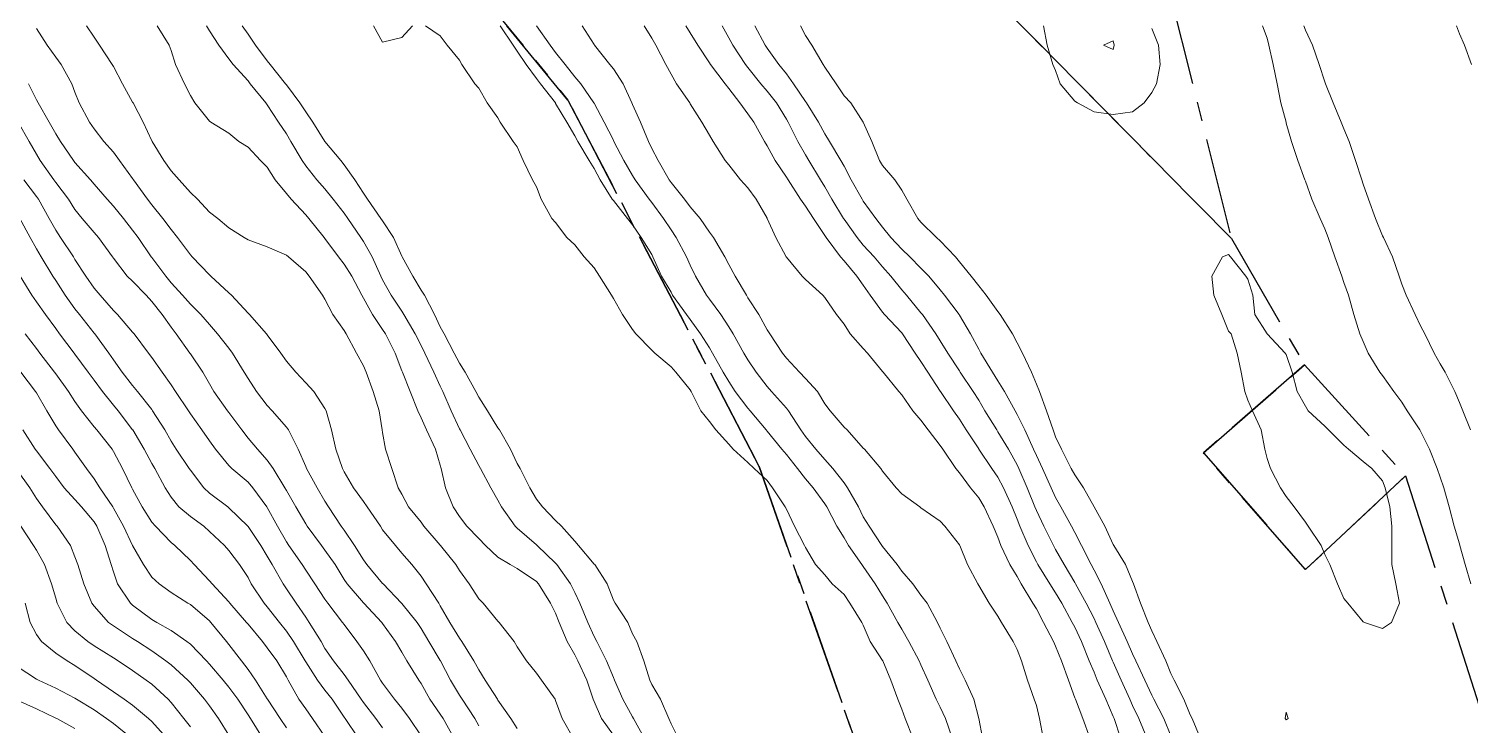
# Model space of a CAD drawing. Header units: centimetres. Extents: x 0 to 642158, y -847 to 649707.
# Drawn here: x 617205.55 to 617243.03, y 620613.08 to 620631.18 of the extents above; entities that cross this region are included whole.
import ezdxf

# ---------------------------------------------------------------- set-up
doc = ezdxf.new("R2010")
doc.units = ezdxf.units.CM
doc.header["$MEASUREMENT"] = 0
doc.linetypes.add('CENTERX2', pattern=[4, 2.5, -0.5, 0.5, -0.5])
doc.layers.add('SPW_parcellaire cadastral', color=7, linetype='CENTERX2', lineweight=25, true_color=0xff0542)
doc.layers.add('WAL_topographie 0.5', color=253, linetype='Continuous', lineweight=20)

msp = doc.modelspace()

# ---------------------------------------------------------------- linework, layer by layer
at = {"layer": 'SPW_parcellaire cadastral'}
for points in [[(617217.936, 620684.727), (617224.042, 620668.783), (617227.571, 620662.238), (617230.328, 620651.574), (617236.821, 620625.726), (617205.491, 620657.481), (617188.586, 620670.429), (617140.892, 620706.757), (617125.502, 620737.105), (617121.302, 620757.889), (617114.541, 620770.236), (617113.467, 620776.394), (617217.936, 620684.727)], [(617082.838, 620766.859), (617087.915, 620758.877), (617126.08, 620714.089), (617140.94, 620702.104), (617180.2, 620666.244), (617198.721, 620649.645), (617202.743, 620647.528), (617211.738, 620638.85), (617219.57, 620629.325), (617224.544, 620619.8), (617242.443, 620568.633), (617131.683, 620480.394), (616973.114, 620705.004), (617082.838, 620766.859)], [(617140.892, 620706.757), (617188.586, 620670.429), (617205.491, 620657.481), (617236.821, 620625.726), (617238.726, 620622.445), (617236.096, 620620.154), (617238.753, 620617.124), (617241.351, 620619.557), (617255.145, 620576.565), (617283.484, 620507.46), (617274.764, 620500.676), (617243.342, 620567.204), (617242.443, 620568.633), (617224.544, 620619.8), (617219.57, 620629.325), (617211.738, 620638.85), (617202.743, 620647.528), (617198.721, 620649.645), (617180.2, 620666.244), (617140.94, 620702.104)], [(617241.351, 620619.557), (617238.753, 620617.124), (617236.096, 620620.154), (617238.726, 620622.445), (617241.351, 620619.557)]]:
    msp.add_lwpolyline(points, dxfattribs=at)
at = {"layer": 'WAL_topographie 0.5'}
for points in [[(617205.75, 620631.184), (617206.031, 620630.75), (617206.25, 620630.436), (617206.388, 620630.25), (617206.666, 620629.75), (617206.75, 620629.53), (617206.858, 620629.25), (617207.129, 620628.75), (617207.25, 620628.58), (617207.501, 620628.25), (617207.75, 620627.966), (617207.909, 620627.75), (617208.25, 620627.289), (617208.275, 620627.25), (617208.636, 620626.75), (617208.75, 620626.605), (617209.038, 620626.25), (617209.25, 620625.961), (617209.412, 620625.75), (617209.75, 620625.3), (617209.794, 620625.25), (617210.25, 620624.781), (617210.287, 620624.75), (617210.75, 620624.313), (617210.819, 620624.25), (617211.25, 620623.784), (617211.288, 620623.75), (617211.733, 620623.25), (617211.75, 620623.225), (617212.099, 620622.75), (617212.25, 620622.538), (617212.491, 620622.25), (617212.75, 620621.978), (617212.963, 620621.75), (617213.25, 620621.306), (617213.278, 620621.25), (617213.421, 620620.75), (617213.533, 620620.25), (617213.703, 620619.75), (617213.75, 620619.663), (617213.994, 620619.25), (617214.25, 620618.891), (617214.348, 620618.75), (617214.691, 620618.25), (617214.75, 620618.159), (617215.081, 620617.75), (617215.25, 620617.55), (617215.512, 620617.25), (617215.75, 620616.947), (617215.884, 620616.75), (617216.208, 620616.25), (617216.25, 620616.18), (617216.499, 620615.75), (617216.75, 620615.336), (617216.808, 620615.25), (617217.12, 620614.75), (617217.25, 620614.518), (617217.421, 620614.25), (617217.734, 620613.75), (617217.75, 620613.724), (617218.084, 620613.25), (617218.25, 620612.989)], [(617207.051, 620631.25), (617207.25, 620630.96), (617207.388, 620630.75), (617207.72, 620630.25), (617207.75, 620630.194), (617207.984, 620629.75), (617208.25, 620629.27), (617208.261, 620629.25), (617208.52, 620628.75), (617208.75, 620628.262), (617208.756, 620628.25), (617209.061, 620627.75), (617209.25, 620627.482), (617209.462, 620627.25), (617209.75, 620626.926), (617209.939, 620626.75), (617210.25, 620626.411), (617210.462, 620626.25), (617210.75, 620626.001), (617211.15, 620625.75), (617211.25, 620625.694), (617211.75, 620625.513), (617212.25, 620625.295), (617212.3, 620625.25), (617212.75, 620624.857), (617212.84, 620624.75), (617213.191, 620624.25), (617213.25, 620624.15), (617213.459, 620623.75), (617213.75, 620623.335), (617213.799, 620623.25), (617214.075, 620622.75), (617214.25, 620622.42), (617214.318, 620622.25), (617214.508, 620621.75), (617214.664, 620621.25), (617214.74, 620620.75), (617214.75, 620620.683), (617214.827, 620620.25), (617214.991, 620619.75), (617215.158, 620619.25), (617215.25, 620619.085), (617215.425, 620618.75), (617215.75, 620618.35), (617215.823, 620618.25), (617216.25, 620617.76), (617216.259, 620617.75), (617216.656, 620617.25), (617216.75, 620617.098), (617217.001, 620616.75), (617217.25, 620616.365), (617217.365, 620616.25), (617217.75, 620615.778), (617217.783, 620615.75), (617218.167, 620615.25), (617218.25, 620615.116), (617218.492, 620614.75), (617218.75, 620614.428), (617218.885, 620614.25), (617219.235, 620613.75), (617219.25, 620613.721), (617219.418, 620613.25), (617219.702, 620612.75)], [(617208.89, 620631.25), (617209.2, 620630.75), (617209.25, 620630.611), (617209.366, 620630.25), (617209.594, 620629.75), (617209.75, 620629.443), (617209.867, 620629.25), (617210.25, 620628.777), (617210.282, 620628.75), (617210.75, 620628.466), (617211.014, 620628.25), (617211.25, 620628.099), (617211.576, 620627.75), (617211.75, 620627.577), (617211.96, 620627.25), (617212.25, 620626.899), (617212.37, 620626.75), (617212.75, 620626.338), (617212.829, 620626.25), (617213.23, 620625.75), (617213.25, 620625.726), (617213.601, 620625.25), (617213.75, 620625.06), (617213.946, 620624.75), (617214.21, 620624.25), (617214.25, 620624.18), (617214.49, 620623.75), (617214.75, 620623.363), (617214.826, 620623.25), (617215.078, 620622.75), (617215.25, 620622.284), (617215.263, 620622.25), (617215.463, 620621.75), (617215.669, 620621.25), (617215.75, 620621.069), (617215.89, 620620.75), (617216.123, 620620.25), (617216.25, 620619.838), (617216.276, 620619.75), (617216.384, 620619.25), (617216.585, 620618.75), (617216.75, 620618.502), (617216.941, 620618.25), (617217.25, 620617.927), (617217.422, 620617.75), (617217.75, 620617.442), (617218.066, 620617.25), (617218.25, 620617.146), (617218.75, 620616.808), (617218.8, 620616.75), (617219.116, 620616.25), (617219.25, 620615.988), (617219.342, 620615.75), (617219.549, 620615.25), (617219.75, 620614.903), (617219.829, 620614.75), (617220.062, 620614.25), (617220.226, 620613.75), (617220.25, 620613.692), (617220.442, 620613.25), (617220.75, 620612.814)], [(617210.172, 620631.25), (617210.25, 620631.125), (617210.494, 620630.75), (617210.75, 620630.4), (617210.866, 620630.25), (617211.25, 620629.82), (617211.309, 620629.75), (617211.71, 620629.25), (617211.75, 620629.197), (617212.044, 620628.75), (617212.25, 620628.444), (617212.367, 620628.25), (617212.656, 620627.75), (617212.75, 620627.614), (617213.04, 620627.25), (617213.25, 620627.019), (617213.46, 620626.75), (617213.75, 620626.381), (617213.844, 620626.25), (617214.186, 620625.75), (617214.25, 620625.651), (617214.474, 620625.25), (617214.703, 620624.75), (617214.75, 620624.651), (617214.969, 620624.25), (617215.25, 620623.835), (617215.304, 620623.75), (617215.599, 620623.25), (617215.75, 620622.942), (617215.845, 620622.75), (617216.082, 620622.25), (617216.25, 620621.891), (617216.318, 620621.75), (617216.531, 620621.25), (617216.75, 620620.778), (617216.764, 620620.75), (617217.03, 620620.25), (617217.25, 620619.829), (617217.295, 620619.75), (617217.567, 620619.25), (617217.75, 620618.928), (617217.841, 620618.75), (617218.196, 620618.25), (617218.25, 620618.198), (617218.75, 620617.767), (617218.768, 620617.75), (617219.25, 620617.289), (617219.283, 620617.25), (617219.638, 620616.75), (617219.75, 620616.523), (617219.881, 620616.25), (617220.083, 620615.75), (617220.25, 620615.384), (617220.322, 620615.25), (617220.575, 620614.75), (617220.75, 620614.32), (617220.78, 620614.25), (617220.995, 620613.75), (617221.25, 620613.294), (617221.276, 620613.25), (617221.55, 620612.75)], [(617211.102, 620631.25), (617211.25, 620631.035), (617211.443, 620630.75), (617211.75, 620630.341), (617211.822, 620630.25), (617212.225, 620629.75), (617212.25, 620629.717), (617212.601, 620629.25), (617212.75, 620629.02), (617212.939, 620628.75), (617213.247, 620628.25), (617213.25, 620628.245), (617213.666, 620627.75), (617213.75, 620627.642), (617214.029, 620627.25), (617214.25, 620626.903), (617214.36, 620626.75), (617214.707, 620626.25), (617214.75, 620626.182), (617215.032, 620625.75), (617215.25, 620625.265), (617215.258, 620625.25), (617215.54, 620624.75), (617215.75, 620624.388), (617215.835, 620624.25), (617216.1, 620623.75), (617216.25, 620623.434), (617216.353, 620623.25), (617216.611, 620622.75), (617216.75, 620622.483), (617216.898, 620622.25), (617217.177, 620621.75), (617217.25, 620621.604), (617217.479, 620621.25), (617217.75, 620620.809), (617217.792, 620620.75), (617218.076, 620620.25), (617218.25, 620619.882), (617218.325, 620619.75), (617218.576, 620619.25), (617218.75, 620618.948), (617218.907, 620618.75), (617219.25, 620618.394), (617219.403, 620618.25), (617219.75, 620617.857), (617219.847, 620617.75), (617220.25, 620617.265), (617220.265, 620617.25), (617220.587, 620616.75), (617220.75, 620616.328), (617220.801, 620616.25), (617221.125, 620615.75), (617221.25, 620615.455), (617221.357, 620615.25), (617221.542, 620614.75), (617221.698, 620614.25), (617221.75, 620614.138), (617221.973, 620613.75), (617222.195, 620613.25), (617222.25, 620613.109), (617222.439, 620612.75)], [(617214.512, 620631.25), (617214.75, 620630.833), (617215.25, 620630.95), (617215.531, 620631.25)], [(617215.867, 620631.25), (617216.25, 620630.994), (617216.425, 620630.75), (617216.75, 620630.363), (617216.806, 620630.25), (617217.148, 620629.75), (617217.25, 620629.63), (617217.468, 620629.25), (617217.75, 620628.861), (617217.81, 620628.75), (617218.147, 620628.25), (617218.25, 620628.107), (617218.406, 620627.75), (617218.647, 620627.25), (617218.75, 620627.072), (617218.873, 620626.75), (617219.152, 620626.25), (617219.25, 620626.145), (617219.538, 620625.75), (617219.75, 620625.562), (617219.989, 620625.25), (617220.25, 620624.96), (617220.387, 620624.75), (617220.701, 620624.25), (617220.75, 620624.165), (617220.991, 620623.75), (617221.25, 620623.361), (617221.337, 620623.25), (617221.75, 620622.825), (617221.826, 620622.75), (617222.25, 620622.387), (617222.375, 620622.25), (617222.75, 620621.793), (617222.773, 620621.75), (617223.022, 620621.25), (617223.25, 620620.969), (617223.416, 620620.75), (617223.75, 620620.38), (617223.864, 620620.25), (617224.25, 620619.905), (617224.412, 620619.75), (617224.75, 620619.436), (617224.891, 620619.25), (617225.222, 620618.75), (617225.25, 620618.695), (617225.465, 620618.25), (617225.717, 620617.75), (617225.75, 620617.693), (617226.003, 620617.25), (617226.25, 620616.986), (617226.444, 620616.75), (617226.75, 620616.47), (617226.902, 620616.25), (617227.21, 620615.75), (617227.25, 620615.678), (617227.425, 620615.25), (617227.75, 620614.757), (617227.754, 620614.75), (617227.964, 620614.25), (617228.144, 620613.75), (617228.25, 620613.497), (617228.335, 620613.25), (617228.536, 620612.75)], [(617217.809, 620631.25), (617218.142, 620630.75), (617218.25, 620630.594), (617218.482, 620630.25), (617218.75, 620629.883), (617218.853, 620629.75), (617219.242, 620629.25), (617219.25, 620629.239), (617219.541, 620628.75), (617219.75, 620628.396), (617219.83, 620628.25), (617220.124, 620627.75), (617220.25, 620627.544), (617220.41, 620627.25), (617220.722, 620626.75), (617220.75, 620626.712), (617221.117, 620626.25), (617221.25, 620626.085), (617221.477, 620625.75), (617221.75, 620625.311), (617221.781, 620625.25), (617222.002, 620624.75), (617222.25, 620624.33), (617222.292, 620624.25), (617222.649, 620623.75), (617222.75, 620623.625), (617223.014, 620623.25), (617223.25, 620622.887), (617223.327, 620622.75), (617223.604, 620622.25), (617223.75, 620622.009), (617223.918, 620621.75), (617224.25, 620621.317), (617224.306, 620621.25), (617224.725, 620620.75), (617224.75, 620620.722), (617225.133, 620620.25), (617225.25, 620620.114), (617225.539, 620619.75), (617225.75, 620619.48), (617225.943, 620619.25), (617226.25, 620618.83), (617226.301, 620618.75), (617226.564, 620618.25), (617226.75, 620617.949), (617226.868, 620617.75), (617227.213, 620617.25), (617227.25, 620617.201), (617227.558, 620616.75), (617227.75, 620616.44), (617227.874, 620616.25), (617228.147, 620615.75), (617228.25, 620615.572), (617228.438, 620615.25), (617228.703, 620614.75), (617228.75, 620614.645), (617228.929, 620614.25), (617229.145, 620613.75), (617229.25, 620613.543), (617229.389, 620613.25), (617229.56, 620612.75)], [(617218.754, 620631.25), (617219.106, 620630.75), (617219.25, 620630.559), (617219.493, 620630.25), (617219.75, 620629.931), (617219.902, 620629.75), (617220.245, 620629.25), (617220.25, 620629.241), (617220.511, 620628.75), (617220.75, 620628.285), (617220.767, 620628.25), (617221.024, 620627.75), (617221.25, 620627.368), (617221.321, 620627.25), (617221.678, 620626.75), (617221.75, 620626.659), (617222.052, 620626.25), (617222.25, 620625.948), (617222.384, 620625.75), (617222.652, 620625.25), (617222.75, 620625.03), (617222.888, 620624.75), (617223.176, 620624.25), (617223.25, 620624.149), (617223.543, 620623.75), (617223.75, 620623.431), (617223.864, 620623.25), (617224.141, 620622.75), (617224.25, 620622.569), (617224.461, 620622.25), (617224.75, 620621.878), (617224.867, 620621.75), (617225.25, 620621.317), (617225.303, 620621.25), (617225.627, 620620.75), (617225.75, 620620.583), (617226.018, 620620.25), (617226.25, 620619.981), (617226.454, 620619.75), (617226.75, 620619.374), (617226.841, 620619.25), (617227.123, 620618.75), (617227.25, 620618.495), (617227.404, 620618.25), (617227.733, 620617.75), (617227.75, 620617.725), (617228.127, 620617.25), (617228.25, 620617.078), (617228.541, 620616.75), (617228.75, 620616.456), (617228.909, 620616.25), (617229.18, 620615.75), (617229.25, 620615.597), (617229.422, 620615.25), (617229.658, 620614.75), (617229.75, 620614.54), (617229.902, 620614.25), (617230.123, 620613.75), (617230.25, 620613.25), (617230.25, 620613.25), (617230.349, 620612.75)], [(617219.938, 620631.25), (617220.25, 620630.768), (617220.262, 620630.75), (617220.66, 620630.25), (617220.75, 620630.134), (617221.008, 620629.75), (617221.232, 620629.25), (617221.25, 620629.208), (617221.459, 620628.75), (617221.666, 620628.25), (617221.75, 620628.066), (617221.915, 620627.75), (617222.202, 620627.25), (617222.25, 620627.182), (617222.603, 620626.75), (617222.75, 620626.55), (617223.011, 620626.25), (617223.25, 620625.895), (617223.357, 620625.75), (617223.649, 620625.25), (617223.75, 620625.052), (617223.917, 620624.75), (617224.209, 620624.25), (617224.25, 620624.186), (617224.533, 620623.75), (617224.75, 620623.354), (617224.817, 620623.25), (617225.149, 620622.75), (617225.25, 620622.615), (617225.591, 620622.25), (617225.75, 620622.088), (617226.061, 620621.75), (617226.25, 620621.43), (617226.389, 620621.25), (617226.75, 620620.825), (617226.83, 620620.75), (617227.25, 620620.279), (617227.28, 620620.25), (617227.702, 620619.75), (617227.75, 620619.678), (617228.105, 620619.25), (617228.25, 620619.088), (617228.72, 620618.75), (617228.75, 620618.727), (617229.25, 620618.376), (617229.369, 620618.25), (617229.75, 620617.768), (617229.759, 620617.75), (617229.962, 620617.25), (617230.224, 620616.75), (617230.25, 620616.708), (617230.523, 620616.25), (617230.75, 620615.909), (617230.841, 620615.75), (617231.147, 620615.25), (617231.25, 620615.048), (617231.367, 620614.75), (617231.522, 620614.25), (617231.697, 620613.75), (617231.75, 620613.586), (617231.83, 620613.25), (617231.93, 620612.75)], [(617221.551, 620631.25), (617221.75, 620630.937), (617221.857, 620630.75), (617222.117, 620630.25), (617222.25, 620629.997), (617222.393, 620629.75), (617222.737, 620629.25), (617222.75, 620629.228), (617223.047, 620628.75), (617223.25, 620628.415), (617223.344, 620628.25), (617223.657, 620627.75), (617223.75, 620627.64), (617224.055, 620627.25), (617224.25, 620627.042), (617224.465, 620626.75), (617224.75, 620626.253), (617224.752, 620626.25), (617224.975, 620625.75), (617225.243, 620625.25), (617225.25, 620625.239), (617225.663, 620624.75), (617225.75, 620624.663), (617226.201, 620624.25), (617226.25, 620624.195), (617226.55, 620623.75), (617226.75, 620623.5), (617226.911, 620623.25), (617227.25, 620622.869), (617227.355, 620622.75), (617227.75, 620622.273), (617227.766, 620622.25), (617228.172, 620621.75), (617228.25, 620621.665), (617228.541, 620621.25), (617228.75, 620621.003), (617228.938, 620620.75), (617229.25, 620620.347), (617229.317, 620620.25), (617229.659, 620619.75), (617229.75, 620619.635), (617230.039, 620619.25), (617230.25, 620618.983), (617230.391, 620618.75), (617230.625, 620618.25), (617230.75, 620617.961), (617230.829, 620617.75), (617231.063, 620617.25), (617231.25, 620616.938), (617231.354, 620616.75), (617231.659, 620616.25), (617231.75, 620616.098), (617231.94, 620615.75), (617232.196, 620615.25), (617232.25, 620615.133), (617232.405, 620614.75), (617232.582, 620614.25), (617232.75, 620613.791), (617232.765, 620613.75), (617232.961, 620613.25), (617233.138, 620612.75)], [(617222.637, 620631.25), (617222.75, 620631.073), (617222.946, 620630.75), (617223.25, 620630.293), (617223.278, 620630.25), (617223.655, 620629.75), (617223.75, 620629.623), (617224.04, 620629.25), (617224.25, 620628.968), (617224.406, 620628.75), (617224.679, 620628.25), (617224.75, 620628.134), (617224.959, 620627.75), (617225.25, 620627.322), (617225.293, 620627.25), (617225.621, 620626.75), (617225.75, 620626.569), (617225.955, 620626.25), (617226.25, 620625.804), (617226.284, 620625.75), (617226.653, 620625.25), (617226.75, 620625.143), (617227.083, 620624.75), (617227.25, 620624.517), (617227.432, 620624.25), (617227.75, 620623.809), (617227.8, 620623.75), (617228.25, 620623.272), (617228.268, 620623.25), (617228.599, 620622.75), (617228.75, 620622.532), (617228.929, 620622.25), (617229.25, 620621.758), (617229.256, 620621.75), (617229.592, 620621.25), (617229.75, 620621.03), (617229.924, 620620.75), (617230.25, 620620.256), (617230.254, 620620.25), (617230.592, 620619.75), (617230.75, 620619.522), (617230.897, 620619.25), (617231.12, 620618.75), (617231.25, 620618.428), (617231.32, 620618.25), (617231.536, 620617.75), (617231.75, 620617.326), (617231.79, 620617.25), (617232.101, 620616.75), (617232.25, 620616.521), (617232.412, 620616.25), (617232.685, 620615.75), (617232.75, 620615.623), (617232.921, 620615.25), (617233.125, 620614.75), (617233.25, 620614.453), (617233.333, 620614.25), (617233.557, 620613.75), (617233.75, 620613.302), (617233.771, 620613.25), (617233.938, 620612.75)], [(617223.576, 620631.25), (617223.75, 620630.945), (617223.858, 620630.75), (617224.186, 620630.25), (617224.25, 620630.167), (617224.584, 620629.75), (617224.75, 620629.559), (617224.992, 620629.25), (617225.25, 620628.828), (617225.295, 620628.75), (617225.549, 620628.25), (617225.75, 620627.899), (617225.837, 620627.75), (617226.135, 620627.25), (617226.25, 620627.071), (617226.435, 620626.75), (617226.738, 620626.25), (617226.75, 620626.232), (617227.088, 620625.75), (617227.25, 620625.557), (617227.529, 620625.25), (617227.75, 620624.991), (617227.969, 620624.75), (617228.25, 620624.39), (617228.37, 620624.25), (617228.75, 620623.796), (617228.786, 620623.75), (617229.134, 620623.25), (617229.25, 620623.067), (617229.448, 620622.75), (617229.75, 620622.285), (617229.772, 620622.25), (617230.104, 620621.75), (617230.25, 620621.521), (617230.413, 620621.25), (617230.72, 620620.75), (617230.75, 620620.704), (617231.023, 620620.25), (617231.25, 620619.844), (617231.294, 620619.75), (617231.513, 620619.25), (617231.711, 620618.75), (617231.75, 620618.658), (617231.947, 620618.25), (617232.193, 620617.75), (617232.25, 620617.645), (617232.475, 620617.25), (617232.75, 620616.786), (617232.77, 620616.75), (617233.046, 620616.25), (617233.25, 620615.851), (617233.298, 620615.75), (617233.519, 620615.25), (617233.733, 620614.75), (617233.75, 620614.712), (617233.957, 620614.25), (617234.181, 620613.75), (617234.25, 620613.592), (617234.413, 620613.25), (617234.625, 620612.75)], [(617224.429, 620631.25), (617224.698, 620630.75), (617224.75, 620630.672), (617225.057, 620630.25), (617225.25, 620630.004), (617225.437, 620629.75), (617225.75, 620629.285), (617225.775, 620629.25), (617226.081, 620628.75), (617226.25, 620628.445), (617226.368, 620628.25), (617226.67, 620627.75), (617226.75, 620627.603), (617226.937, 620627.25), (617227.217, 620626.75), (617227.25, 620626.698), (617227.575, 620626.25), (617227.75, 620626.023), (617227.967, 620625.75), (617228.25, 620625.452), (617228.457, 620625.25), (617228.75, 620624.958), (617228.952, 620624.75), (617229.25, 620624.392), (617229.365, 620624.25), (617229.739, 620623.75), (617229.75, 620623.732), (617230.036, 620623.25), (617230.25, 620622.847), (617230.305, 620622.75), (617230.613, 620622.25), (617230.75, 620622.026), (617230.919, 620621.75), (617231.196, 620621.25), (617231.25, 620621.156), (617231.448, 620620.75), (617231.676, 620620.25), (617231.75, 620620.086), (617231.906, 620619.75), (617232.132, 620619.25), (617232.25, 620618.993), (617232.388, 620618.75), (617232.663, 620618.25), (617232.75, 620618.084), (617232.927, 620617.75), (617233.177, 620617.25), (617233.25, 620617.106), (617233.437, 620616.75), (617233.664, 620616.25), (617233.75, 620616.048), (617233.882, 620615.75), (617234.109, 620615.25), (617234.25, 620614.931), (617234.34, 620614.75), (617234.568, 620614.25), (617234.75, 620613.856), (617234.805, 620613.75), (617235.066, 620613.25), (617235.25, 620612.799)], [(617225.615, 620631.25), (617225.75, 620631.006), (617225.908, 620630.75), (617226.206, 620630.25), (617226.25, 620630.176), (617226.542, 620629.75), (617226.75, 620629.432), (617226.926, 620629.25), (617227.248, 620628.75), (617227.25, 620628.746), (617227.471, 620628.25), (617227.674, 620627.75), (617227.75, 620627.625), (617228.067, 620627.25), (617228.25, 620626.979), (617228.385, 620626.75), (617228.67, 620626.25), (617228.75, 620626.151), (617229.151, 620625.75), (617229.25, 620625.662), (617229.651, 620625.25), (617229.75, 620625.124), (617230.053, 620624.75), (617230.25, 620624.5), (617230.448, 620624.25), (617230.75, 620623.827), (617230.806, 620623.75), (617231.131, 620623.25), (617231.25, 620623.017), (617231.389, 620622.75), (617231.624, 620622.25), (617231.75, 620621.944), (617231.832, 620621.75), (617232.018, 620621.25), (617232.187, 620620.75), (617232.25, 620620.576), (617232.403, 620620.25), (617232.658, 620619.75), (617232.75, 620619.583), (617232.976, 620619.25), (617233.25, 620618.755), (617233.253, 620618.75), (617233.531, 620618.25), (617233.75, 620617.771), (617233.763, 620617.75), (617234.067, 620617.25), (617234.25, 620616.812), (617234.28, 620616.75), (617234.462, 620616.25), (617234.656, 620615.75), (617234.75, 620615.527), (617234.886, 620615.25), (617235.114, 620614.75), (617235.25, 620614.42), (617235.335, 620614.25), (617235.585, 620613.75), (617235.75, 620613.348), (617235.799, 620613.25), (617236.006, 620612.75)], [(617231.933, 620631.25), (617232.035, 620630.75), (617232.181, 620630.25), (617232.25, 620630.095), (617232.372, 620629.75), (617232.75, 620629.3), (617232.82, 620629.25), (617233.25, 620629.016), (617233.75, 620628.95), (617234.25, 620629.018)], [(617234.25, 620629.018), (617234.55, 620629.25), (617234.75, 620629.52), (617234.873, 620629.75), (617234.966, 620630.25), (617234.923, 620630.75), (617234.75, 620631.185)], [(617237.635, 620631.25), (617237.75, 620630.929), (617237.796, 620630.75), (617237.91, 620630.25), (617238.014, 620629.75), (617238.108, 620629.25), (617238.242, 620628.75), (617238.25, 620628.726), (617238.383, 620628.25), (617238.551, 620627.75), (617238.735, 620627.25), (617238.75, 620627.214), (617238.916, 620626.75), (617239.129, 620626.25), (617239.25, 620625.979), (617239.338, 620625.75), (617239.51, 620625.25), (617239.692, 620624.75), (617239.75, 620624.587), (617239.863, 620624.25), (617240.006, 620623.75), (617240.166, 620623.25), (617240.25, 620623.048), (617240.377, 620622.75), (617240.685, 620622.25), (617240.75, 620622.166), (617241.045, 620621.75), (617241.25, 620621.473), (617241.391, 620621.25), (617241.721, 620620.75), (617241.75, 620620.704), (617241.976, 620620.25), (617242.175, 620619.75), (617242.25, 620619.527), (617242.342, 620619.25), (617242.487, 620618.75), (617242.616, 620618.25), (617242.75, 620617.79), (617242.762, 620617.75), (617242.898, 620617.25), (617243.047, 620616.75)], [(617238.708, 620631.25), (617238.75, 620631.145), (617238.929, 620630.75), (617239.102, 620630.25), (617239.25, 620629.802), (617239.271, 620629.75), (617239.471, 620629.25), (617239.678, 620628.75), (617239.75, 620628.574), (617239.881, 620628.25), (617240.049, 620627.75), (617240.212, 620627.25), (617240.25, 620627.14), (617240.388, 620626.75), (617240.568, 620626.25), (617240.75, 620625.8), (617240.775, 620625.75), (617241.014, 620625.25), (617241.182, 620624.75), (617241.25, 620624.54), (617241.365, 620624.25), (617241.603, 620623.75), (617241.75, 620623.442), (617241.851, 620623.25), (617242.099, 620622.75), (617242.25, 620622.469), (617242.378, 620622.25), (617242.634, 620621.75), (617242.75, 620621.462), (617242.842, 620621.25), (617243.044, 620620.75)], [(617243.064, 620630.25), (617242.881, 620630.75), (617242.75, 620631.042), (617242.678, 620631.25)], [(617233.75, 620630.64), (617233.771, 620630.75), (617233.75, 620630.864), (617233.5, 620630.75), (617233.75, 620630.64)], [(617205.54, 620629.75), (617205.75, 620629.334), (617205.795, 620629.25), (617206.076, 620628.75), (617206.25, 620628.444), (617206.372, 620628.25), (617206.716, 620627.75), (617206.75, 620627.706), (617207.155, 620627.25), (617207.25, 620627.14), (617207.586, 620626.75), (617207.75, 620626.566), (617208.009, 620626.25), (617208.25, 620625.939), (617208.392, 620625.75), (617208.733, 620625.25), (617208.75, 620625.229), (617209.109, 620624.75), (617209.25, 620624.578), (617209.549, 620624.25), (617209.75, 620624.019), (617210.02, 620623.75), (617210.25, 620623.488), (617210.456, 620623.25), (617210.75, 620622.879), (617210.845, 620622.75), (617211.153, 620622.25), (617211.25, 620622.085), (617211.47, 620621.75), (617211.75, 620621.39), (617211.877, 620621.25), (617212.25, 620620.825), (617212.304, 620620.75), (617212.55, 620620.25), (617212.75, 620619.801), (617212.771, 620619.75), (617213.049, 620619.25), (617213.25, 620618.898), (617213.342, 620618.75), (617213.671, 620618.25), (617213.75, 620618.143), (617214.021, 620617.75), (617214.25, 620617.379), (617214.341, 620617.25), (617214.75, 620616.763), (617214.762, 620616.75), (617215.239, 620616.25), (617215.25, 620616.238), (617215.647, 620615.75), (617215.75, 620615.59), (617215.955, 620615.25), (617216.25, 620614.755), (617216.253, 620614.75), (617216.513, 620614.25), (617216.75, 620613.859), (617216.821, 620613.75), (617217.144, 620613.25), (617217.25, 620613.061)], [(617205.272, 620628.75), (617205.562, 620628.25), (617205.75, 620627.914), (617205.847, 620627.75), (617206.199, 620627.25), (617206.25, 620627.179), (617206.578, 620626.75), (617206.75, 620626.479), (617206.939, 620626.25), (617207.25, 620625.882), (617207.365, 620625.75), (617207.726, 620625.25), (617207.75, 620625.215), (617208.111, 620624.75), (617208.25, 620624.617), (617208.599, 620624.25), (617208.75, 620624.089), (617209.015, 620623.75), (617209.25, 620623.422), (617209.381, 620623.25), (617209.738, 620622.75), (617209.75, 620622.732), (617210.074, 620622.25), (617210.25, 620621.948), (617210.365, 620621.75), (617210.713, 620621.25), (617210.75, 620621.202), (617211.093, 620620.75), (617211.25, 620620.54), (617211.493, 620620.25), (617211.75, 620619.968), (617211.903, 620619.75), (617212.21, 620619.25), (617212.25, 620619.177), (617212.492, 620618.75), (617212.75, 620618.315), (617212.791, 620618.25), (617213.159, 620617.75), (617213.25, 620617.628), (617213.512, 620617.25), (617213.75, 620616.863), (617213.826, 620616.75), (617214.25, 620616.261), (617214.261, 620616.25), (617214.726, 620615.75), (617214.75, 620615.718), (617215.089, 620615.25), (617215.25, 620614.974), (617215.378, 620614.75), (617215.689, 620614.25), (617215.75, 620614.157), (617215.982, 620613.75), (617216.25, 620613.36), (617216.325, 620613.25), (617216.601, 620612.75)], [(617205.42, 620627.25), (617205.75, 620626.817), (617205.799, 620626.75), (617206.083, 620626.25), (617206.25, 620625.943), (617206.374, 620625.75), (617206.709, 620625.25), (617206.75, 620625.183), (617207.033, 620624.75), (617207.25, 620624.439), (617207.408, 620624.25), (617207.75, 620623.855), (617207.859, 620623.75), (617208.25, 620623.296), (617208.288, 620623.25), (617208.664, 620622.75), (617208.75, 620622.631), (617209.016, 620622.25), (617209.25, 620621.925), (617209.366, 620621.75), (617209.698, 620621.25), (617209.75, 620621.17), (617210.053, 620620.75), (617210.25, 620620.472), (617210.407, 620620.25), (617210.75, 620619.831), (617210.826, 620619.75), (617211.25, 620619.393), (617211.379, 620619.25), (617211.742, 620618.75), (617211.75, 620618.738), (617212.014, 620618.25), (617212.25, 620617.846), (617212.313, 620617.75), (617212.655, 620617.25), (617212.75, 620617.109), (617212.991, 620616.75), (617213.25, 620616.355), (617213.324, 620616.25), (617213.711, 620615.75), (617213.75, 620615.693), (617214.08, 620615.25), (617214.25, 620615.008), (617214.417, 620614.75), (617214.698, 620614.25), (617214.75, 620614.171), (617215.06, 620613.75), (617215.25, 620613.517), (617215.445, 620613.25), (617215.75, 620612.797)], [(617205.318, 620626.25), (617205.589, 620625.75), (617205.75, 620625.46), (617205.873, 620625.25), (617206.178, 620624.75), (617206.25, 620624.637), (617206.499, 620624.25), (617206.75, 620623.9), (617206.865, 620623.75), (617207.25, 620623.267), (617207.264, 620623.25), (617207.632, 620622.75), (617207.75, 620622.573), (617207.98, 620622.25), (617208.25, 620621.909), (617208.379, 620621.75), (617208.75, 620621.278), (617208.77, 620621.25), (617209.083, 620620.75), (617209.25, 620620.458), (617209.385, 620620.25), (617209.722, 620619.75), (617209.75, 620619.706), (617210.098, 620619.25), (617210.25, 620619.108), (617210.721, 620618.75), (617210.75, 620618.728), (617211.241, 620618.25), (617211.25, 620618.24), (617211.581, 620617.75), (617211.75, 620617.474), (617211.88, 620617.25), (617212.166, 620616.75), (617212.25, 620616.624), (617212.502, 620616.25), (617212.75, 620615.883), (617212.84, 620615.75), (617213.148, 620615.25), (617213.25, 620615.069), (617213.469, 620614.75), (617213.75, 620614.398), (617213.858, 620614.25), (617214.193, 620613.75), (617214.25, 620613.668), (617214.575, 620613.25), (617214.75, 620613.009)], [(617240.983, 620615.75), (617240.75, 620615.594), (617240.283, 620615.75), (617240.25, 620615.761), (617239.85, 620616.25), (617239.75, 620616.371), (617239.577, 620616.75), (617239.383, 620617.25), (617239.25, 620617.514), (617239.155, 620617.75), (617238.822, 620618.25), (617238.75, 620618.35), (617238.454, 620618.75), (617238.25, 620619.02), (617238.098, 620619.25), (617237.839, 620619.75), (617237.75, 620620.008), (617237.694, 620620.25), (617237.596, 620620.75), (617237.373, 620621.25), (617237.25, 620621.521), (617237.174, 620621.75), (617237.08, 620622.25), (617236.968, 620622.75), (617236.814, 620623.25), (617236.75, 620623.314), (617236.571, 620623.75), (617236.368, 620624.25), (617236.311, 620624.75), (617236.591, 620625.25), (617236.75, 620625.314), (617236.799, 620625.25), (617237.198, 620624.75), (617237.25, 620624.669), (617237.381, 620624.25), (617237.431, 620623.75), (617237.75, 620623.25), (617237.75, 620623.25), (617238.218, 620622.75), (617238.25, 620622.711), (617238.405, 620622.25), (617238.533, 620621.75), (617238.75, 620621.365), (617238.815, 620621.25), (617239.25, 620620.85), (617239.348, 620620.75), (617239.75, 620620.351), (617239.866, 620620.25), (617240.25, 620619.934), (617240.477, 620619.75), (617240.75, 620619.427), (617240.825, 620619.25), (617240.94, 620618.75), (617240.99, 620618.25), (617240.992, 620617.75), (617240.998, 620617.25), (617241.102, 620616.75), (617241.191, 620616.25), (617240.983, 620615.75)], [(617205.327, 620624.75), (617205.63, 620624.25), (617205.75, 620624.078), (617205.982, 620623.75), (617206.25, 620623.386), (617206.351, 620623.25), (617206.727, 620622.75), (617206.75, 620622.72), (617207.095, 620622.25), (617207.25, 620622.044), (617207.468, 620621.75), (617207.75, 620621.395), (617207.87, 620621.25), (617208.25, 620620.757), (617208.255, 620620.75), (617208.553, 620620.25), (617208.75, 620619.875), (617208.823, 620619.75), (617209.094, 620619.25), (617209.25, 620619.008), (617209.454, 620618.75), (617209.75, 620618.502), (617210.097, 620618.25), (617210.25, 620618.115), (617210.638, 620617.75), (617210.75, 620617.617), (617211.028, 620617.25), (617211.25, 620616.914), (617211.336, 620616.75), (617211.669, 620616.25), (617211.75, 620616.153), (617212.065, 620615.75), (617212.25, 620615.518), (617212.435, 620615.25), (617212.736, 620614.75), (617212.75, 620614.726), (617213.053, 620614.25), (617213.25, 620613.99), (617213.437, 620613.75), (617213.75, 620613.285), (617213.774, 620613.25), (617214.118, 620612.75)], [(617205.456, 620623.25), (617205.75, 620622.87), (617205.839, 620622.75), (617206.219, 620622.25), (617206.25, 620622.207), (617206.584, 620621.75), (617206.75, 620621.49), (617206.922, 620621.25), (617207.25, 620620.833), (617207.317, 620620.75), (617207.713, 620620.25), (617207.75, 620620.191), (617207.989, 620619.75), (617208.23, 620619.25), (617208.25, 620619.211), (617208.497, 620618.75), (617208.75, 620618.357), (617208.845, 620618.25), (617209.25, 620617.828), (617209.344, 620617.75), (617209.75, 620617.358), (617209.847, 620617.25), (617210.25, 620616.832), (617210.319, 620616.75), (617210.75, 620616.282), (617210.775, 620616.25), (617211.207, 620615.75), (617211.25, 620615.699), (617211.626, 620615.25), (617211.75, 620615.089), (617212.001, 620614.75), (617212.25, 620614.33), (617212.291, 620614.25), (617212.575, 620613.75), (617212.75, 620613.499), (617212.925, 620613.25), (617213.25, 620612.78)], [(617205.338, 620622.25), (617205.727, 620621.75), (617205.75, 620621.714), (617206.017, 620621.25), (617206.25, 620620.854), (617206.318, 620620.75), (617206.696, 620620.25), (617206.75, 620620.175), (617207.053, 620619.75), (617207.25, 620619.484), (617207.399, 620619.25), (617207.731, 620618.75), (617207.75, 620618.72), (617208.014, 620618.25), (617208.25, 620617.75), (617208.25, 620617.75), (617208.532, 620617.25), (617208.75, 620616.926), (617208.942, 620616.75), (617209.25, 620616.53), (617209.681, 620616.25), (617209.75, 620616.212), (617210.25, 620615.787), (617210.283, 620615.75), (617210.687, 620615.25), (617210.75, 620615.174), (617211.081, 620614.75), (617211.25, 620614.523), (617211.444, 620614.25), (617211.75, 620613.764), (617211.758, 620613.75), (617212.09, 620613.25), (617212.25, 620613.011)], [(617205.391, 620620.75), (617205.719, 620620.25), (617205.75, 620620.208), (617206.099, 620619.75), (617206.25, 620619.542), (617206.473, 620619.25), (617206.75, 620618.942), (617206.918, 620618.75), (617207.25, 620618.362), (617207.321, 620618.25), (617207.536, 620617.75), (617207.688, 620617.25), (617207.75, 620617.06), (617207.859, 620616.75), (617208.194, 620616.25), (617208.25, 620616.199), (617208.75, 620615.828), (617208.882, 620615.75), (617209.25, 620615.537), (617209.661, 620615.25), (617209.75, 620615.181), (617210.166, 620614.75), (617210.25, 620614.662), (617210.603, 620614.25), (617210.75, 620614.068), (617210.984, 620613.75), (617211.25, 620613.345), (617211.311, 620613.25), (617211.626, 620612.75)], [(617205.25, 620619.703), (617205.572, 620619.25), (617205.75, 620618.97), (617205.905, 620618.75), (617206.25, 620618.288), (617206.285, 620618.25), (617206.637, 620617.75), (617206.75, 620617.457), (617206.821, 620617.25), (617206.981, 620616.75), (617207.191, 620616.25), (617207.25, 620616.168), (617207.622, 620615.75), (617207.75, 620615.657), (617208.25, 620615.33), (617208.377, 620615.25), (617208.75, 620615.008), (617209.117, 620614.75), (617209.25, 620614.647), (617209.685, 620614.25), (617209.75, 620614.178), (617210.118, 620613.75), (617210.25, 620613.581), (617210.486, 620613.25), (617210.75, 620612.815)], [(617205.345, 620618.25), (617205.674, 620617.75), (617205.75, 620617.625), (617205.958, 620617.25), (617206.143, 620616.75), (617206.25, 620616.376), (617206.289, 620616.25), (617206.536, 620615.75), (617206.75, 620615.529), (617207.086, 620615.25), (617207.25, 620615.14), (617207.75, 620614.826), (617207.873, 620614.75), (617208.25, 620614.495), (617208.601, 620614.25), (617208.75, 620614.141), (617209.175, 620613.75), (617209.25, 620613.668), (617209.582, 620613.25), (617209.75, 620613.036)], [(617205.458, 620616.25), (617205.587, 620615.75), (617205.75, 620615.437), (617205.883, 620615.25), (617206.25, 620614.95), (617206.543, 620614.75), (617206.75, 620614.625), (617207.25, 620614.293), (617207.313, 620614.25), (617207.75, 620613.946), (617208.031, 620613.75), (617208.25, 620613.594), (617208.662, 620613.25), (617208.75, 620613.171), (617209.132, 620612.75)], [(617205.25, 620614.599), (617205.75, 620614.277), (617205.799, 620614.25), (617206.25, 620614.041), (617206.75, 620613.776), (617206.791, 620613.75), (617207.25, 620613.477), (617207.573, 620613.25), (617207.75, 620613.12), (617208.212, 620612.75)], [(617205.25, 620613.726), (617205.75, 620613.503), (617206.25, 620613.262), (617206.274, 620613.25), (617206.75, 620612.991)], [(617238.25, 620613.22), (617238.296, 620613.25), (617238.25, 620613.417), (617238.222, 620613.25), (617238.25, 620613.22)]]:
    msp.add_lwpolyline(points, dxfattribs=at)

doc.saveas('drawing.dxf')
